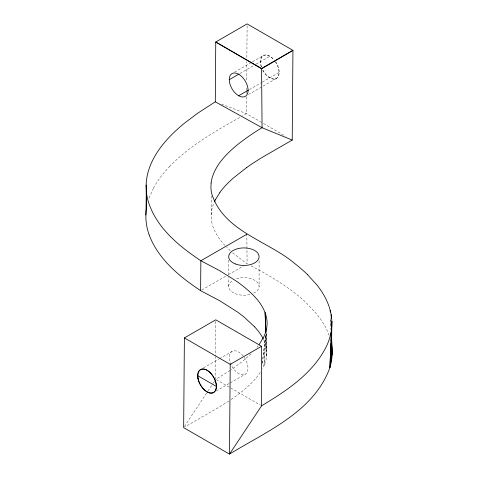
<?xml version="1.0" encoding="UTF-8"?>
<svg xmlns="http://www.w3.org/2000/svg" width="478" height="478" viewBox="0 0 478 478"><rect width="100%" height="100%" fill="white"/><g stroke="black" fill="none" stroke-linecap="round" stroke-linejoin="round"><path stroke-width="0.36" stroke-dasharray="2.39 1.79" d="M228.693 286.447L228.693 277.503M259.094 260.779L259.094 286.447M266.658 333.136L266.599 356.666L265.87 335.048M246.534 96.795L246.397 113.621L242.525 115.891M246.564 93.294L246.582 91.19M246.588 90.485L246.618 86.984M246.672 79.975L246.821 61.752M246.857 57.545L247.12 25.304M265.714 335.46L263.964 365.819L262.5 368.783M266.276 334.265L263.964 365.819A93.706 54.098 0 0 0 266.204 358.972A85.162 49.168 0 0 0 266.814 351.605L266.019 346.251L264.197 340.916M262.32 363.232L265.672 335.102M262.344 363.232L265.792 335.096M149.04 198.149L153.486 188.093M184.484 426.406L207.53 391.727M207.942 391.112L212.877 383.679M213.29 383.063L214.52 381.205M260.265 372.47C252.605 383.649 241.79 392.163 230.725 399.769M257.068 347.207L258.192 345.791M169.463 166.637C189.587 145.694 215.196 131.271 240.285 117.182M251.07 353.75L246.152 358.291A189.772 109.564 0 0 1 242.872 361.057L231.161 369.733M228.777 401.078L217.615 408.027L184.789 426.914M230.073 370.474L215.757 379.347L215.757 357.024M234.62 72.124L250.042 63.215M252.515 61.787L263.253 55.591A13.175 7.678 60.5 0 1 274.008 59.726M239.986 73.481L254.135 65.313M256.178 64.13L269.795 56.273M249.367 89.577L261.657 82.485M262.308 82.108L279.11 72.405M248.476 94.548L262.583 86.404M263.199 86.052L276.344 78.464M201.776 289.997L226.178 275.931M228.502 274.593L243.601 265.882M203.526 367.887L218.912 359.008M219.551 358.637L232.081 351.402M216.152 391.028L229.583 383.272M230.229 382.902L245.256 374.22A13.175 7.606 60 0 0 241.085 353.81A13.175 7.606 60 0 0 229.673 360.4A13.175 7.606 60 0 0 245.256 374.22M221.499 104.18L246.397 113.621L262.434 122.876M251.004 265.882C266.36 273.763 281.309 282.57 294.974 293.157A231.513 133.667 0 0 1 305.795 302.359L316.926 314.291A167.617 96.771 0 0 1 329.145 335.55M263.581 123.539L285.342 136.105M216.331 379.675L230.079 387.616M230.653 387.945L260.438 405.141M232.637 252.826L247.09 263.874L246.845 234.25M230.276 250.729L226.709 247.287M225.03 245.537C219.259 239.341 214.252 232.105 212.113 223.812M330.967 326.743L330.603 318.587L330.907 326.815M266.031 334.074L266.718 350.302M211.222 195.849L211.545 204.674L211.168 214.777A92.039 53.136 0 0 0 212.113 223.782M228.693 260.14L228.693 274.605M215.757 321.306L215.757 356.277M275.376 61.638A13.175 7.606 60 0 1 276.38 78.44A13.175 7.606 60 0 1 262.338 69.167M261.43 66.938A13.175 7.606 60 0 1 263.181 55.633A13.175 7.606 60 0 1 273.834 59.666M275.519 61.71A13.175 7.678 60.5 0 1 276.302 78.482A13.175 7.678 60.5 0 1 262.314 69.256M261.364 66.866A13.175 7.678 60.5 0 1 263.306 55.562M236.514 278.776A15.2 8.777 0 0 1 256.429 281.488A15.2 8.777 0 0 1 253.633 293.187M249.928 294.502A15.2 8.777 0 0 1 231.316 291.383A15.2 8.777 0 0 1 233.144 280.245M263.641 339.589A108.028 62.367 0 0 1 264.262 340.904M153.42 188.081A199.242 115.031 0 0 1 169.517 166.655M211.103 214.7A102.059 58.925 0 0 1 213.899 203.144"/><path stroke-width="0.72" d="M261.586 346.275L230.217 364.379L229.488 454.1L261.586 405.804L261.586 346.275L215.757 319.812L184.389 337.922L183.66 427.643L229.488 454.1C266.593 431.383 313.998 411.719 329.904 367.624A150.827 87.08 0 0 0 331.929 348.253L331.499 338.615M254.619 326.785L243.882 316.89A191.869 110.777 0 0 0 237.004 311.698L219.629 300.692L200.617 290.666L200.862 260.755C178.868 246.033 156.509 227.833 148.323 201.656A160.046 92.403 0 0 1 146.429 192.168L146.137 185.058A159.431 92.045 0 0 1 147.475 174.554C151.275 158.14 161.821 144.207 173.723 132.699A257.744 148.807 0 0 1 184.884 122.858L197.581 113.292L215.279 101.82L215.763 42.01L247.132 23.9L292.948 50.351L292.213 140.072L263.247 156.772A284.428 164.211 0 0 0 246.463 167.712M331.368 361.392L331.851 321.431C331.607 313.454 329.282 305.645 325.703 298.547A171.076 98.773 0 0 0 316.878 284.924L307.336 274.444M145.898 214.963L146.429 192.168L146.382 209.083L146.137 185.058M330.943 343.037L329.904 367.624L331.851 321.431L331.505 329.623M331.003 341.549L331.379 332.604M211.103 182.96L210.923 187.764A93.168 53.793 0 0 0 211.874 194.188C223.853 231.43 268.056 240.858 294.729 263.527A227.737 131.486 0 0 1 307.348 274.438M215.638 199.356L219.964 192.413M259.261 344.357L263.701 337.002A93.204 53.811 0 0 0 267.011 325.476L267.088 323.259A81.517 47.065 0 0 0 266.957 320.397C265.29 306.29 254.601 295.524 244.127 286.985A194.229 112.139 0 0 0 235.791 280.771L219.061 270.321L200.862 260.755L246.845 234.25M246.439 167.736L233.527 177.888A156.886 90.581 0 0 0 219.88 192.395M261.586 405.804C287.015 390.55 314.01 372.756 327.072 344.979A154.633 89.278 0 0 0 331.84 325.494M248.399 90.139L238.671 95.755A13.175 7.72 59.6 0 1 229.285 79.695L239.012 74.042M261.58 68.462L292.948 50.351L261.58 68.802L215.763 42.01L261.58 68.462L262.064 127.71A282.797 163.273 0 0 0 246.224 138.088L240.53 142.313A206.084 118.98 0 0 0 231.926 149.465C223.853 156.826 216.361 165.43 212.734 175.91A98.803 57.043 0 0 0 211.097 182.96M292.213 140.072L262.064 127.71L215.279 101.82M184.389 337.922L230.217 364.379M197.743 375.678L216.379 386.445M200.617 290.666C179.489 276.535 158.29 259.333 149.13 234.818M331.469 344.662L331.929 348.253M330.304 311.913L330.238 310.425L330.298 311.919M331.033 328.231L331.099 329.712M331.23 332.676L331.332 334.905M265.965 332.598L265.123 312.684L265.798 332.813M331.152 332.772L331.242 335.006M331.487 340.963L332.061 355.118L331.439 327.806M331.135 314.518L331.218 318.211M254.559 326.809A108.028 62.367 0 0 1 263.306 338.932M149.118 234.764A160.769 92.822 0 0 1 146.196 222.186L146.19 222.073A159.27 91.955 0 0 1 146.507 208.223M214.419 201.961A102.059 58.925 0 0 1 215.715 199.368M238.677 95.791A13.175 7.714 59.3 0 0 248.088 90.318A13.175 7.654 59.3 0 0 238.671 74.239A13.175 7.66 59.7 0 0 229.255 79.677M235.373 263.952A15.2 8.777 0 0 0 259.052 257.313A15.2 8.777 0 0 0 237.249 248.793A15.2 8.777 0 0 0 235.373 263.952M198.011 378.516A13.175 7.678 60.5 0 0 213.505 392.552A13.175 7.678 60.5 0 0 209.669 372.111A13.175 7.678 60.5 0 0 198.011 378.516M198.065 378.648A13.175 7.606 60 0 0 213.648 392.468A13.175 7.606 60 0 0 209.472 372.063A13.175 7.606 60 0 0 198.065 378.648"/></g></svg>
